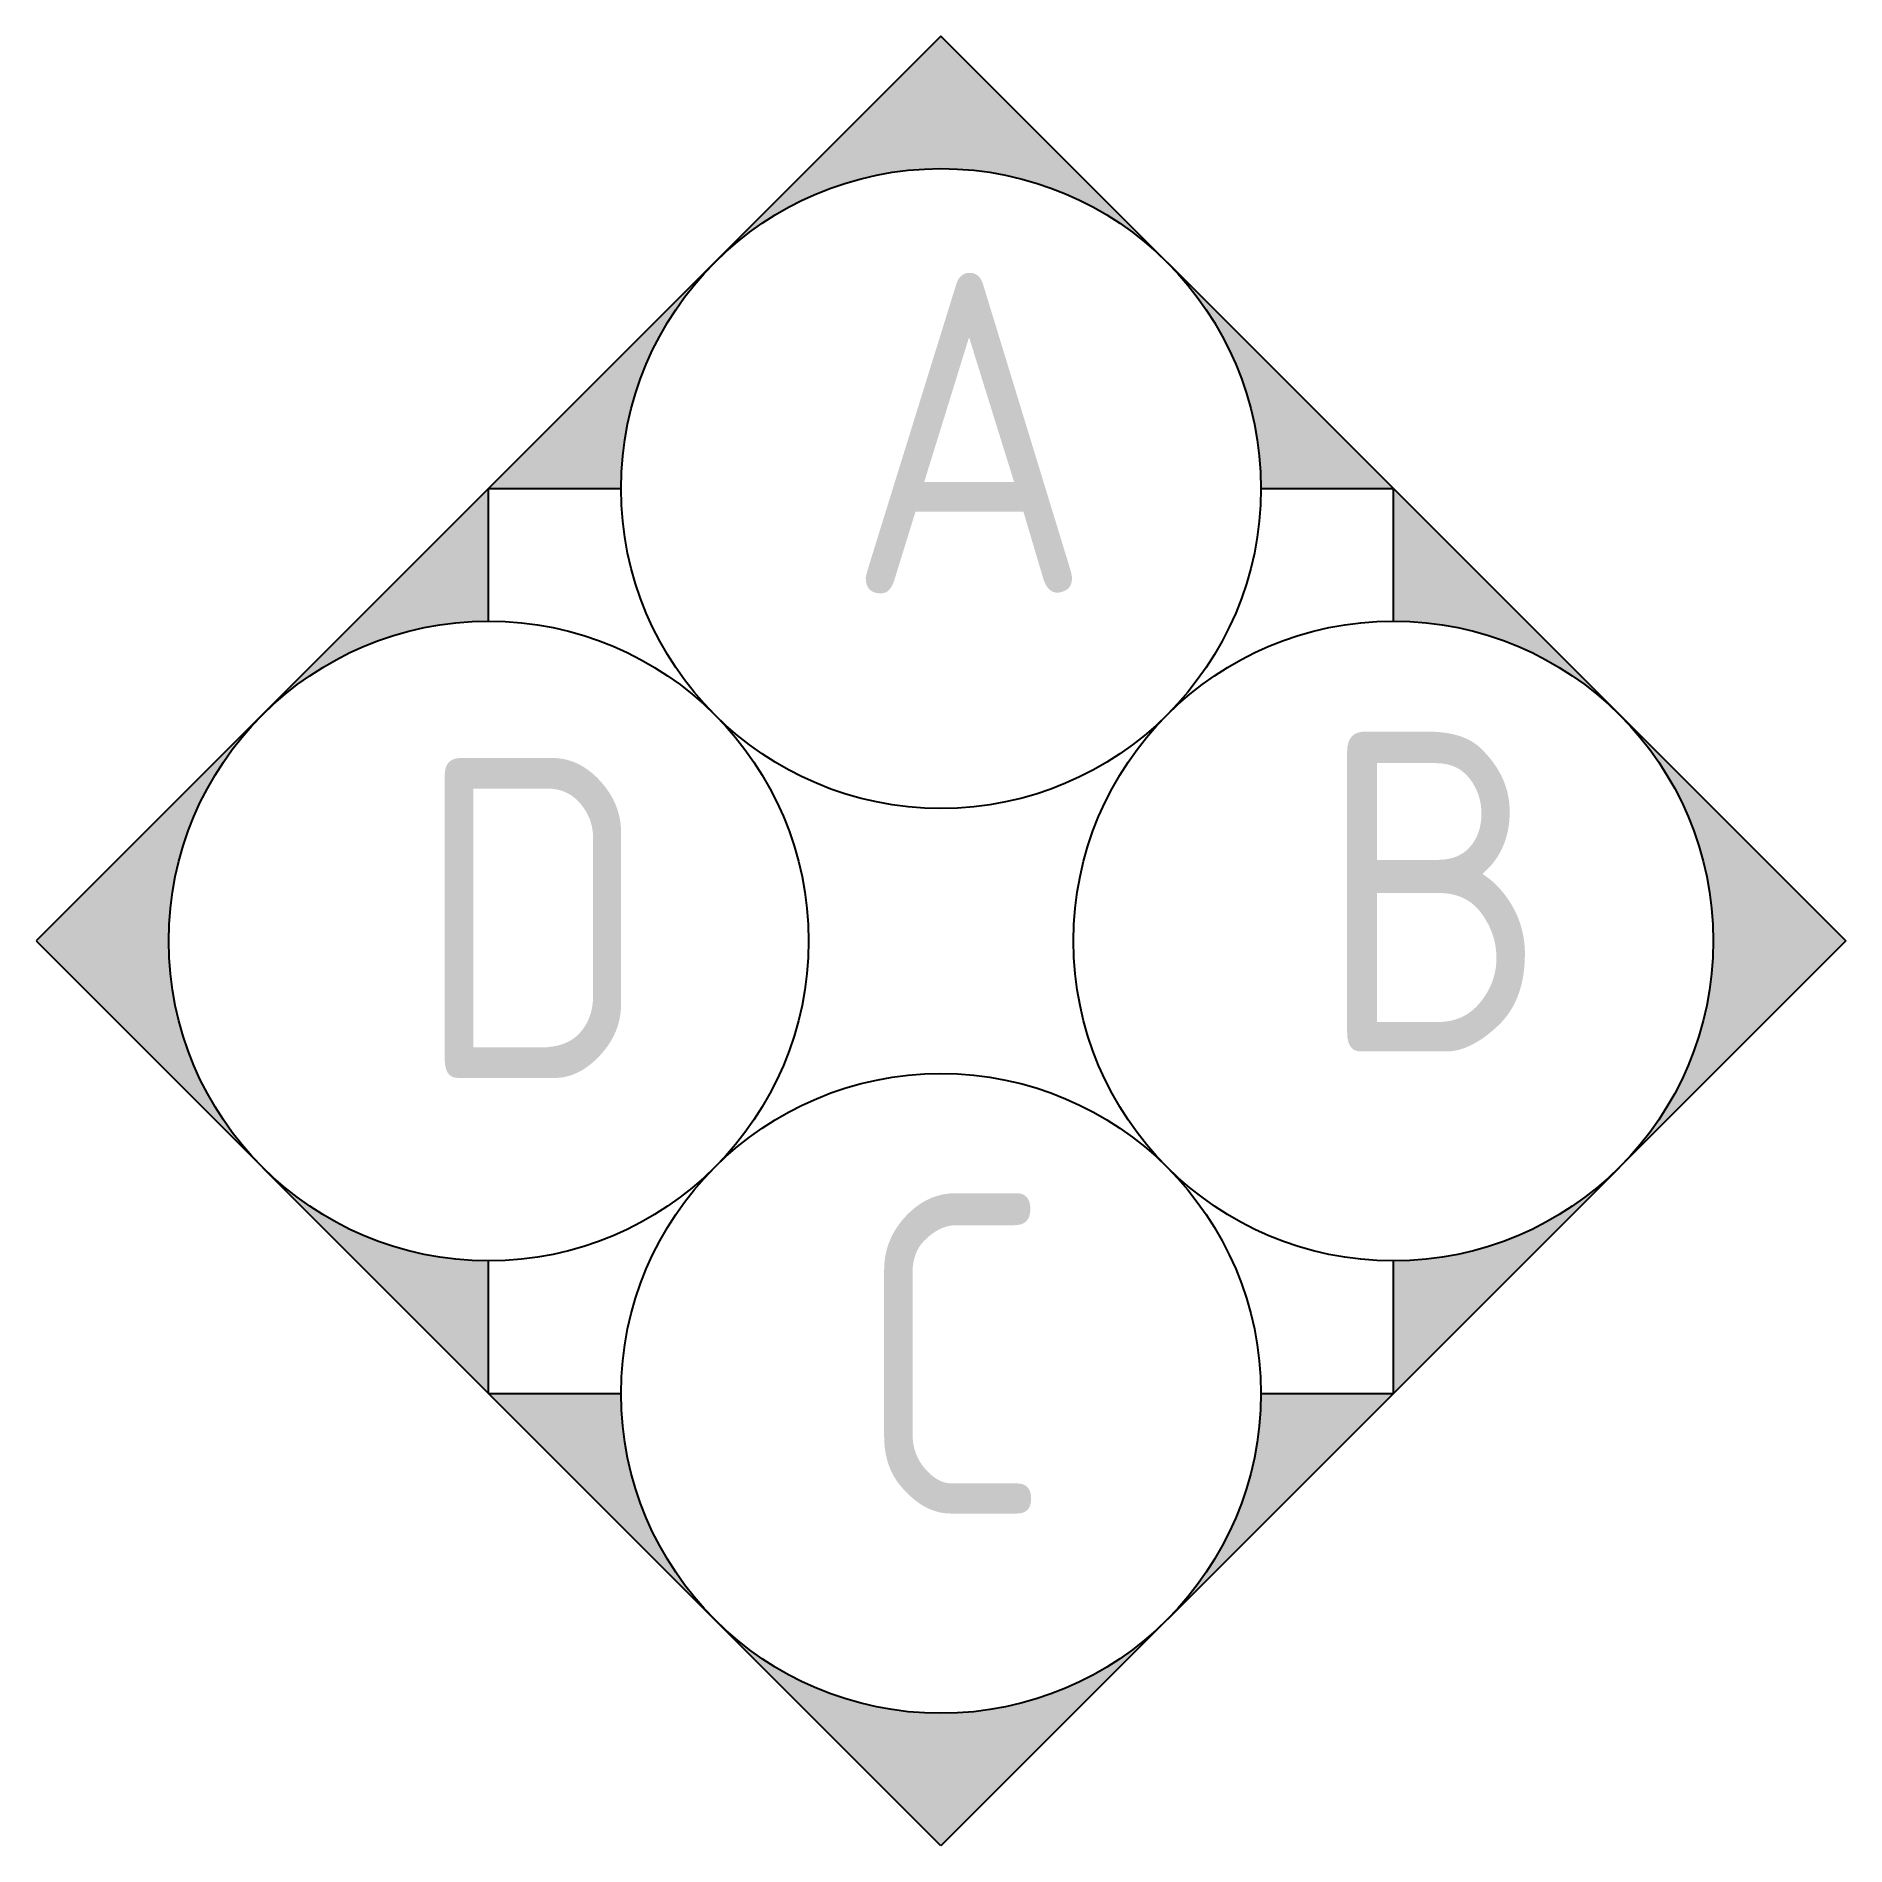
# Model space of a CAD drawing. Header units: millimetres. Extents: x -867 to 830, y -856 to 841.
import ezdxf

# ---------------------------------------------------------------- set-up
doc = ezdxf.new("R2010")
doc.units = ezdxf.units.MM
doc.layers.add('LAYER5', color=4, linetype='Continuous')
doc.layers.add('PUB_TEXT', color=7, linetype='Continuous')
doc.styles.add('国标', font='gbenor.shx', dxfattribs={"bigfont": 'gbcbig.shx'})

msp = doc.modelspace()

# ---------------------------------------------------------------- hatches: boundary and pattern name
at = {"layer": 'LAYER5'}
h = msp.add_hatch(color=256, dxfattribs=at)
h.paths.add_polyline_path([(193.8, 629.2, -0.198912), (281.6, 417.1), (405.9, 417.1)])
h.paths.add_polyline_path([(-18.4, 841.3), (-230.5, 629.2, -0.414214), (193.8, 629.2)])
h.paths.add_polyline_path([(-318.4, 417.1, -0.198912), (-230.5, 629.2), (-442.6, 417.1)])
h = msp.add_hatch(color=256, dxfattribs=at)
h.paths.add_polyline_path([(-654.8, 204.9, -0.198912), (-442.6, 292.8), (-442.6, 417.1)])
h.paths.add_polyline_path([(-866.9, -7.2), (-654.8, -219.3, -0.198912), (-742.6, -7.2, -0.198912), (-654.8, 204.9)])
h.paths.add_polyline_path([(-442.6, -307.2, -0.198912), (-654.8, -219.3), (-442.6, -431.5)])
h = msp.add_hatch(color=256, dxfattribs=at)
h.paths.add_polyline_path([(405.9, 417.1), (405.9, 292.8, -0.198912), (618, 204.9)])
h.paths.add_polyline_path([(618, 204.9, -0.198912), (705.9, -7.2, -0.198912), (618, -219.3), (830.2, -7.2)])
h.paths.add_polyline_path([(405.9, -431.5), (618, -219.3, -0.198912), (405.9, -307.2)])
h = msp.add_hatch(color=256, dxfattribs=at)
edge = h.paths.add_edge_path()
edge.add_ellipse((-18.4, -431.5), major_axis=(-212.1, 212.1), ratio=1, start_angle=180, end_angle=225)
edge.add_line((281.6, -431.5), (405.9, -431.5))
edge.add_line((405.9, -431.5), (193.8, -643.6))
edge = h.paths.add_edge_path()
edge.add_line((-18.4, -855.7), (-230.5, -643.6))
edge.add_ellipse((-18.4, -431.5), major_axis=(-212.1, 212.1), ratio=1, start_angle=90, end_angle=135)
edge.add_ellipse((-18.4, -431.5), major_axis=(212.1, 212.1), ratio=1, start_angle=225, end_angle=270)
edge.add_line((193.8, -643.6), (-18.4, -855.7))
edge = h.paths.add_edge_path()
edge.add_ellipse((-18.4, -431.5), major_axis=(-212.1, 212.1), ratio=1, start_angle=45, end_angle=90)
edge.add_line((-230.5, -643.6), (-442.6, -431.5))
edge.add_line((-442.6, -431.5), (-318.4, -431.5))

# ---------------------------------------------------------------- linework, layer by layer
for p, q in [((-18.4, 841.3), (-442.6, 417.1)), ((405.9, 417.1), (-18.4, 841.3)), ((-442.6, 417.1), (-866.9, -7.2)), ((-442.6, 417.1), (-318.4, 417.1)), ((-442.6, 292.8), (-442.6, 417.1)), ((281.6, 417.1), (405.9, 417.1)), ((405.9, 292.8), (405.9, 417.1)), ((405.9, 417.1), (830.2, -7.2)), ((-866.9, -7.2), (-442.6, -431.5)), ((830.2, -7.2), (405.9, -431.5)), ((-442.6, -431.5), (-442.6, -307.2)), ((405.9, -431.5), (405.9, -307.2)), ((-18.4, -855.7), (-442.6, -431.5)), ((-442.6, -431.5), (-318.4, -431.5)), ((405.9, -431.5), (-18.4, -855.7)), ((281.6, -431.5), (405.9, -431.5))]:
    msp.add_line(p, q, dxfattribs=at)
for centre in [(-18.4, 417.1), (-442.6, -7.2), (405.9, -7.2), (-18.4, -431.5)]:
    msp.add_circle(centre, 300, dxfattribs=at)

# ---------------------------------------------------------------- texts
at = {"layer": 'PUB_TEXT', "color": 7, "char_height": 300, "attachment_point": 1, "style": '国标'}
for s, insert, width in [('A', (-107.2, 619.4), 184.127), ('D', (-511.2, 164.4), 128.484), ('C', (-99.1, -244.7), 163.36)]:
    msp.add_mtext(s, dxfattribs=dict(at, insert=insert, width=width))
at = {"layer": 'PUB_TEXT', "color": 7, "insert": (335.1, 189.2), "char_height": 300, "attachment_point": 1, "style": '国标'}
msp.add_mtext('B', dxfattribs=at)

doc.saveas('drawing.dxf')
